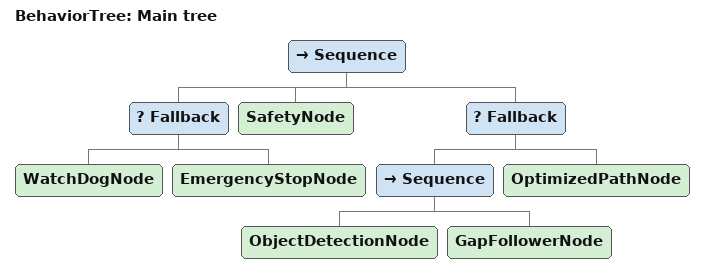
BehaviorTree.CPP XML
<?xml version="1.0" encoding="UTF-8"?>
<root BTCPP_format="4"
      main_tree_to_execute="Main tree">
  <BehaviorTree ID="Main tree">
    <Sequence>
      <Fallback>
        <WatchDogNode/>
        <EmergencyStopNode/>
      </Fallback>
      <SafetyNode/>
      <Fallback>
        <Sequence>
          <ObjectDetectionNode/>
          <GapFollowerNode/>
        </Sequence>
        <OptimizedPathNode/>
      </Fallback>
    </Sequence>
  </BehaviorTree>

</root>
